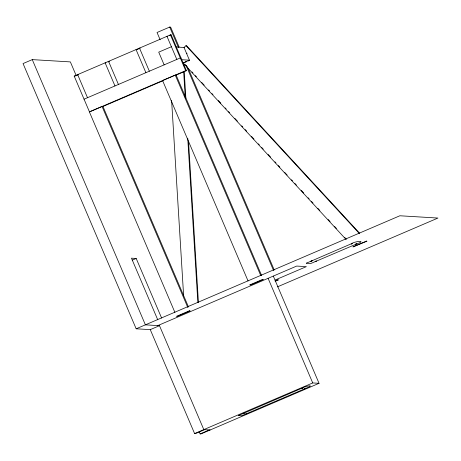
<?xml version="1.0" encoding="UTF-8"?>
<svg xmlns="http://www.w3.org/2000/svg" width="461" height="461" viewBox="0 0 461 461"><rect width="100%" height="100%" fill="white"/><g stroke="black" fill="none" stroke-linecap="round" stroke-linejoin="round"><path stroke-width="0.69" d="M359.655 233.254L186.572 45.702L185.99 45.668L184.031 47.483L189.454 60.184L183.115 62.903L346.096 239.507M356.232 243.955C357.984 243.149 353.95 244.883 356.048 244.036M76.29 75.794L70.366 61.907L32.27 59.619L23.05 63.566L136.174 328.791L150.269 329.632L159.489 325.685L203.82 429.617L210.135 429.992M179.104 46.959L170.633 27.107L169.717 27.055L157.045 32.489L160.146 39.767M186.446 70.694L185.697 70.648L89.469 111.89L74.198 76.094L170.426 34.852L171.175 34.892L186.446 70.694L175.238 75.495M75.523 75.892L78.405 74.659M108.174 61.895L109.326 61.405L108.577 61.359L118.431 84.455M136.79 49.632L139.671 48.393M169.446 35.635L171.175 34.892M171.4 46.722L158.722 52.156L164.145 64.863M84.052 99.19L180.274 57.948L181.023 57.988M188.307 60.961L189.459 60.466M188.468 306.94L102.976 106.508L102.06 106.456L89.382 111.89L174.875 312.322M261.646 275.574L176.154 75.143L175.238 75.091L162.566 80.525L248.053 280.956M102.74 106.572L162.716 80.865M132.249 260.154L136.202 258.46L161.627 318.067M136.174 328.791L399.854 215.771L437.95 218.059L277.343 286.898M157.823 325.581L296.694 266.06L306.335 266.642L275.252 279.96M351.847 243.713C349.645 244.716 354.019 242.78 351.806 243.783M275.004 280.922L277.539 279.833L278.456 279.89L275.286 281.25M150.269 329.632L194.6 433.565L312.725 382.935L319.041 383.316L273.304 276.087M204.609 429.664L195.389 433.617L194.6 433.565M246.485 413.557C244.342 414.531 248.635 412.63 246.439 413.626M199.279 431.911L200.126 433.899L209.346 429.946M319.041 383.316L200.915 433.945L200.126 433.899M315.756 261.26C317.871 260.419 313.601 262.165 315.71 261.324M305.257 388.364C307.354 387.534 303.165 389.245 305.217 388.433M167.718 36.379L166.968 36.333L176.817 59.429M176.2 47.01L184.613 47.518M140.248 48.146L139.504 48.105L149.352 71.201M186.498 53.257L187.08 53.292M181.732 59.723L189.454 60.184M185.99 61.67L186.572 61.705L183.115 62.903M105.869 62.886L105.12 62.84L114.973 85.936M74.198 76.094L74.947 76.14M136.202 258.46L131.46 258.172L157.737 319.767M159.489 325.685L145.394 324.838L32.27 59.619M185.99 45.668L359.563 233.75M185.161 64.523L187.598 67.168M191.989 71.928L192.969 72.982M195.406 75.627L196.38 76.687M201.751 82.502L204.188 85.147M208.585 89.907L209.559 90.961M211.997 93.606L212.976 94.661M218.341 100.481L220.784 103.126M225.175 107.88L226.149 108.94M228.587 111.585L229.566 112.64M234.931 118.46L237.375 121.099M241.766 125.859L242.74 126.919M245.183 129.564L246.647 131.149M251.522 136.433L253.965 139.078M258.356 143.838L259.33 144.898M261.773 147.537L263.237 149.128M268.118 154.412L270.555 157.057M274.946 161.817L275.92 162.871M278.363 165.516L279.827 167.101M284.708 172.391L287.145 175.036M291.536 179.796L292.516 180.85M294.954 183.495L296.417 185.08M301.298 190.37L303.736 193.015M308.127 197.775L309.106 198.829M311.544 201.474L313.007 203.059M317.888 208.349L319.842 210.464M328.134 219.453L330.088 221.568M334.479 226.328L336.432 228.443M344.73 237.427L346.194 239.017M188.134 68.136L274.22 269.962M169.717 27.055L178.47 47.569M186.088 65.433L273.586 270.572M170.426 34.852L185.697 70.648M268.118 278.358L312.725 382.935M175.238 75.091L260.73 275.522M136.047 49.586L145.895 72.682M102.06 106.456L187.834 307.55M77.655 74.613L87.509 97.709M183.737 63.653L183.87 65.802M184.227 71.541L185.858 98.066M188.503 141.078L198.426 302.381M183.645 71.507L185.23 97.311M187.742 138.179L197.844 302.347M171.613 100.492L183.634 295.881M306.386 263.179L310.547 263.513L311.843 263.07L356.439 244.025C368.097 239.87 354.307 241.31 351.455 243.725L306.386 263.179M238.446 415.557L241.276 415.816L243.604 414.963L305.608 388.421C316.92 384.048 304.744 386.116 301.955 388.202L238.446 415.557M310.8 261.324L312.218 260.73L310.8 261.324M242.861 413.707L244.272 413.108L242.861 413.707M301.632 388.514L303.05 387.92L301.632 388.514M189.246 310.858L176.569 316.292L177.485 316.344L190.163 310.91L189.246 310.858M262.424 279.493L249.747 284.927L250.663 284.979L263.34 279.545L262.424 279.493M366.386 241.143L352.93 246.912L366.968 241.178L366.386 241.143"/></g></svg>
